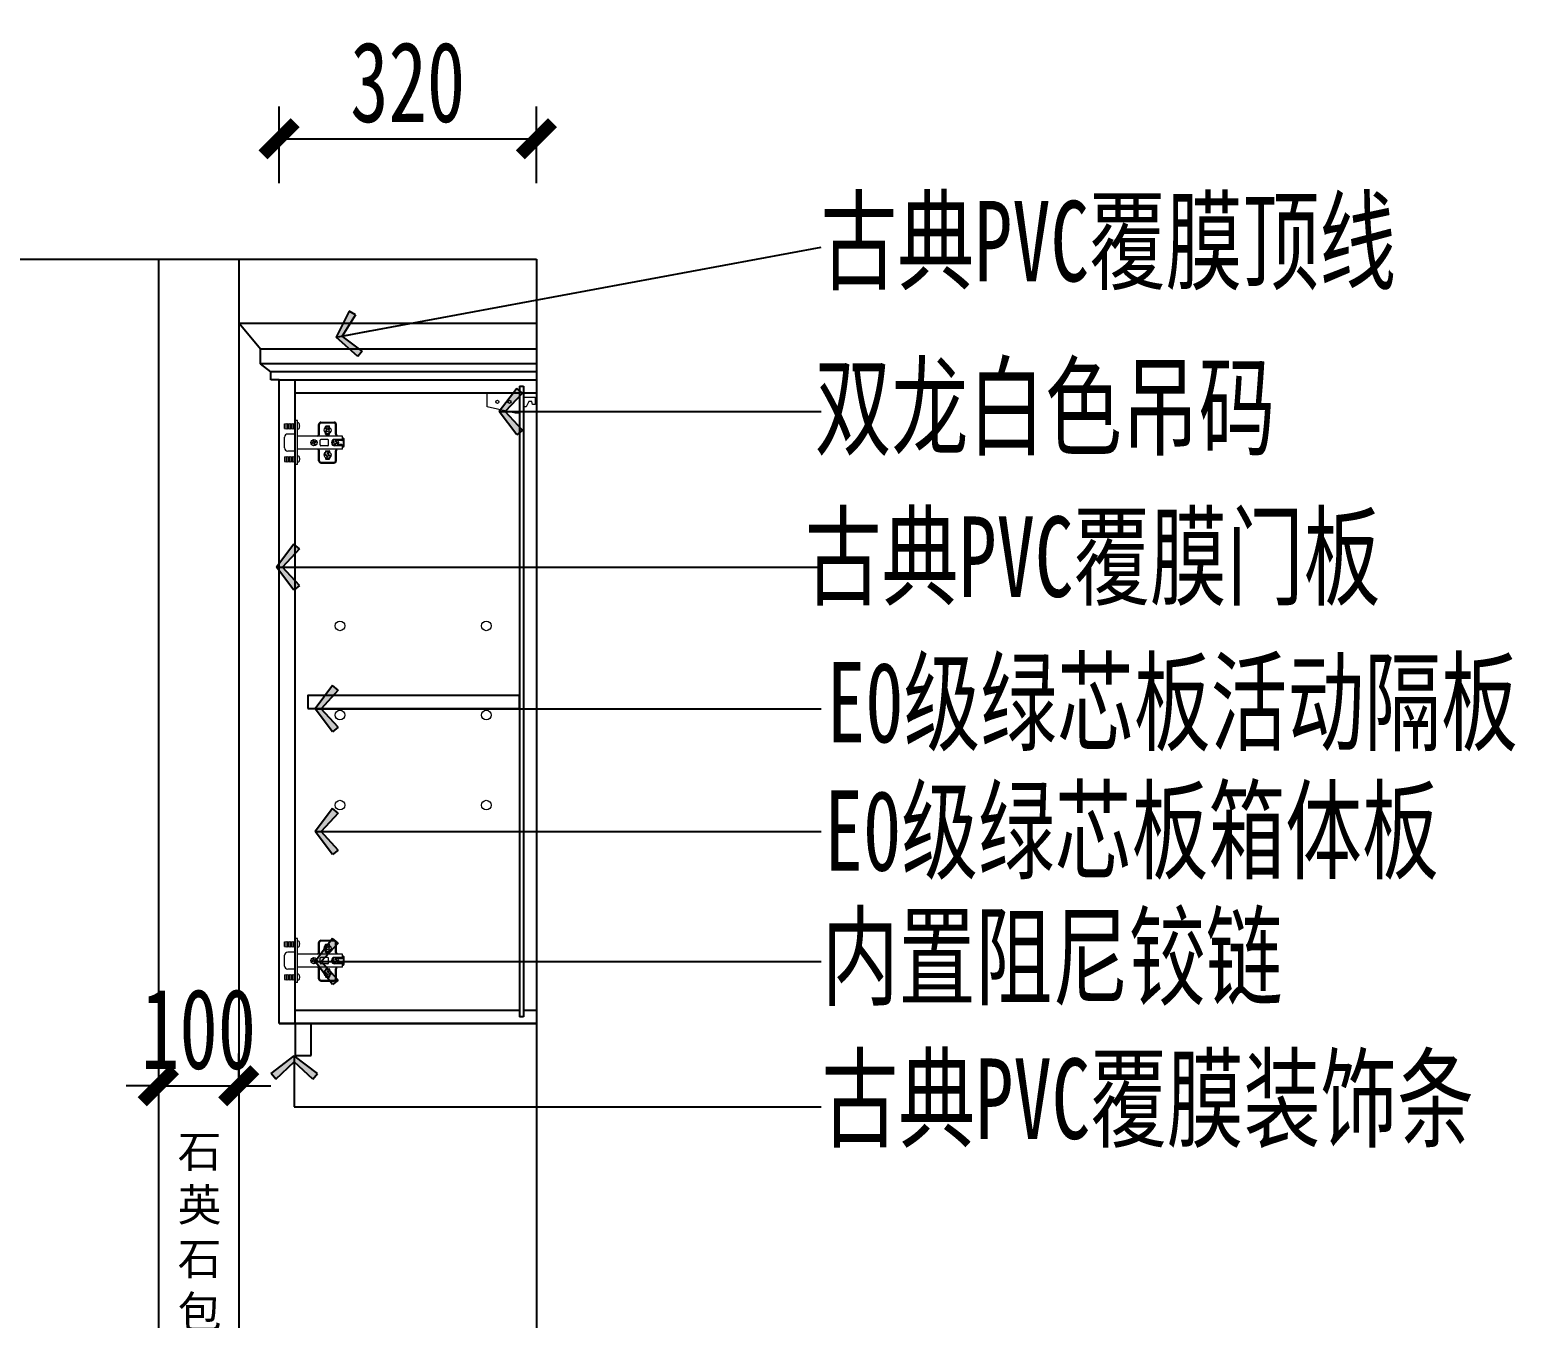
# Model space of a CAD drawing. Header units: millimetres. Extents: x 3104083 to 3173399, y -3165492 to -3044687.
# Drawn here: x 3115780 to 3117628, y -3160640 to -3159038 of the extents above; entities that cross this region are included whole.
import ezdxf

# ---------------------------------------------------------------- set-up
doc = ezdxf.new("R2010")
doc.units = ezdxf.units.MM
doc.header["$LTSCALE"] = 500
doc.header["$MEASUREMENT"] = 0
doc.header["$PDMODE"] = 2
doc.layers.get('0').update_dxf_attribs({"linetype": 'CONTINUOUS'})
doc.layers.get('DEFPOINTS').update_dxf_attribs({"linetype": 'CONTINUOUS'})
for name, color, linetype in [('D-节点尺寸', 5, 'CONTINUOUS'), ('W-基础引线', 35, 'CONTINUOUS'), ('ZB_厨柜', 7, 'CONTINUOUS'), ('柜体', 2, 'CONTINUOUS')]:
    doc.layers.add(name, color=color, linetype=linetype)
doc.layers.add('五金辅助件', color=25, linetype='CONTINUOUS', lineweight=13)
doc.layers.add('墙体', color=6, linetype='CONTINUOUS', lineweight=25)
doc.styles.add('DIM', font='SimSun.ttf', dxfattribs={"width": 0.7})
doc.styles.add('ZB_宋体', font='SimSun.ttf', dxfattribs={"height": 80})
doc.dimstyles.new('40', dxfattribs={"dimscale": 40, "dimtxt": 2.5, "dimasz": 1, "dimexe": 1, "dimexo": 1, "dimgap": 0.5, "dimtad": 1, "dimdec": 0, "dimzin": 0, "dimdsep": 46, "dimtxsty": 'DIM', "dimblk": 'ARCHTICK', "dimcen": 0, "dimclrd": 5, "dimclre": 5, "dimclrt": 35, "dimadec": 0, "dimazin": 0, "dimtfac": 0.5, "dimtdec": 0, "dimtix": 1, "dimtmove": 2, "dimatfit": 2, "dimldrblk": 'A', "dimfxl": 0, "dimtolj": 1, "dimtzin": 0, "dimlwd": -1, "dimlwe": -1, "dimarcsym": 0})
doc.dimstyles.new('基础引线', dxfattribs={"dimtxt": 3, "dimasz": 0.7, "dimexe": 2, "dimexo": 6, "dimgap": 1, "dimtad": 1, "dimdec": 0, "dimdsep": 46, "dimtxsty": 'Standard', "dimblk1": 'A', "dimblk2": 'A', "dimsah": 1, "dimcen": 3, "dimdle": 200, "dimclrd": 256, "dimclre": 256, "dimclrt": 2, "dimadec": 0, "dimazin": 0, "dimtfac": 1, "dimtdec": 0, "dimtix": 1, "dimtmove": 1, "dimatfit": 3, "dimldrblk": 'A', "dimfxl": 0, "dimtvp": 1, "dimtolj": 1, "dimtzin": 0, "dimarcsym": 0})

# ---------------------------------------------------------------- blocks, each defined once
blk = doc.blocks.new('_ArchTick')
at = {"color": 0, "linetype": 'ByBlock', "const_width": 0.4}
blk.add_lwpolyline([(-0.5, -0.5), (0.5, 0.5)], dxfattribs=at)
blk = doc.blocks.new('*D1920')
at = {"layer": 'D-节点尺寸', "color": 5, "ltscale": 100}
for p, q in [((3116090.5, -3159229.1), (3116090.5, -3159134)), ((3116410.5, -3159229.1), (3116410.5, -3159134)), ((3116090.5, -3159174), (3116410.5, -3159174))]:
    blk.add_line(p, q, dxfattribs=at)
at = {"layer": 'DEFPOINTS', "color": 0, "ltscale": 100}
for p in [(3116410.5, -3159174), (3116090.5, -3159269.1), (3116410.5, -3159269.1)]:
    blk.add_point(p, dxfattribs=at)
at = {"layer": 'D-节点尺寸', "color": 5, "ltscale": 100, "xscale": 40, "yscale": 40, "zscale": 40, "rotation": 180}
blk.add_blockref('_ArchTick', (3116090.5, -3159174), dxfattribs=at)
at = {"layer": 'D-节点尺寸', "color": 5, "ltscale": 100, "xscale": 40, "yscale": 40, "zscale": 40}
blk.add_blockref('_ArchTick', (3116410.5, -3159174), dxfattribs=at)
at = {"layer": 'D-节点尺寸', "color": 35, "ltscale": 100, "insert": (3116250.5, -3159104), "char_height": 100, "attachment_point": 5, "style": 'DIM'}
blk.add_mtext('\\A1;320', dxfattribs=at)
blk = doc.blocks.new('A')
for p, q in [((-1.435, 1.148), (-1.09, 1.437)), ((-1.09, 1.437), (0, 0)), ((-1.435, 1.148), (-0.369, 0)), ((-0.369, 0), (-2.127, 0)), ((-1.435, -1.148), (-0.369, 0)), ((-1.09, -1.437), (0, 0)), ((-1.435, -1.148), (-1.09, -1.437))]:
    blk.add_line(p, q)
for points in [[(-1.435, 1.148), (-1.09, 1.437), (-0.369, 0), (0, 0)], [(-1.435, -1.148), (-1.09, -1.437), (-0.369, 0), (0, 0)]]:
    blk.add_solid(points)
blk = doc.blocks.new('*D1948')
at = {"layer": 'D-节点尺寸', "color": 5, "ltscale": 100}
for p, q in [((3116040.5, -3160351.1), (3116040.5, -3160311.1)), ((3115940.5, -3160351.1), (3115900.5, -3160351.1)), ((3115940.5, -3160351.1), (3115940.5, -3160391.1)), ((3115940.5, -3160351.1), (3116040.5, -3160351.1)), ((3116040.5, -3160351.1), (3116080.5, -3160351.1))]:
    blk.add_line(p, q, dxfattribs=at)
at = {"layer": 'DEFPOINTS', "color": 0, "ltscale": 100}
for p in [(3115940.5, -3160351.1), (3116040.5, -3160351.1, 0), (3116040.5, -3160351.1)]:
    blk.add_point(p, dxfattribs=at)
at = {"layer": 'D-节点尺寸', "color": 5, "ltscale": 100, "xscale": 40, "yscale": 40, "zscale": 40}
blk.add_blockref('_ArchTick', (3115940.5, -3160351.1), dxfattribs=at)
at = {"layer": 'D-节点尺寸', "color": 5, "ltscale": 100, "xscale": 40, "yscale": 40, "zscale": 40, "rotation": 180}
blk.add_blockref('_ArchTick', (3116040.5, -3160351.1), dxfattribs=at)
at = {"layer": 'D-节点尺寸', "color": 35, "ltscale": 100, "insert": (3115990.5, -3160281.1), "char_height": 100, "attachment_point": 5, "style": 'DIM'}
blk.add_mtext('\\A1;100', dxfattribs=at)

msp = doc.modelspace()

# ---------------------------------------------------------------- linework, layer by layer
at = {"layer": '五金辅助件'}
for p, q in [((3116349.309, -3159507.012), (3116349.309, -3159489.657)), ((3116394.489, -3159495.156), (3116408.867, -3159495.156)), ((3116408.867, -3159495.156), (3116408.867, -3159504.219)), ((3116384.072, -3159515.058), (3116349.309, -3159507.012)), ((3116389.489, -3159515.058), (3116384.072, -3159515.058)), ((3116397.718, -3159507.093), (3116394.489, -3159507.093)), ((3116400.947, -3159500.597), (3116397.718, -3159507.093)), ((3116404.703, -3159500.597), (3116400.947, -3159500.597)), ((3116405.644, -3159504.219), (3116404.703, -3159500.597)), ((3116408.867, -3159504.219), (3116405.644, -3159504.219)), ((3116097.427, -3159528.219), (3116099.347, -3159527.739)), ((3116097.427, -3159533.979), (3116097.427, -3159528.219)), ((3116097.427, -3159533.979), (3116099.347, -3159534.459)), ((3116099.347, -3159528.219), (3116101.267, -3159527.739)), ((3116099.347, -3159534.459), (3116099.347, -3159527.739)), ((3116099.347, -3159533.979), (3116101.267, -3159534.459)), ((3116101.267, -3159528.219), (3116103.187, -3159527.739)), ((3116101.267, -3159534.459), (3116101.267, -3159527.739)), ((3116101.267, -3159533.979), (3116103.187, -3159534.459)), ((3116103.187, -3159528.219), (3116105.107, -3159527.739)), ((3116103.187, -3159534.459), (3116103.187, -3159527.739)), ((3116103.187, -3159533.979), (3116105.107, -3159534.459)), ((3116105.107, -3159528.219), (3116107.027, -3159527.739)), ((3116105.107, -3159534.459), (3116105.107, -3159527.739)), ((3116105.107, -3159533.979), (3116107.027, -3159534.459)), ((3116107.027, -3159528.219), (3116108.947, -3159527.739)), ((3116107.027, -3159534.459), (3116107.027, -3159527.739)), ((3116107.027, -3159533.979), (3116108.947, -3159534.459)), ((3116108.947, -3159534.459), (3116108.947, -3159527.739)), ((3116108.947, -3159528.219), (3116110.489, -3159527.833)), ((3116108.947, -3159533.979), (3116110.489, -3159534.364)), ((3116113.369, -3159524.297), (3116110.489, -3159524.297)), ((3116113.369, -3159579.017), (3116113.369, -3159524.297)), ((3116114.809, -3159527.259), (3116113.369, -3159527.259)), ((3116114.809, -3159534.939), (3116113.369, -3159534.939)), ((3116116.249, -3159530.619), (3116115.759, -3159530.619)), ((3116115.759, -3159531.579), (3116115.759, -3159530.619)), ((3116116.249, -3159531.579), (3116115.759, -3159531.579)), ((3116139.769, -3159541.577), (3116139.769, -3159529.097)), ((3116140.729, -3159541.577), (3116140.729, -3159529.097)), ((3116142.649, -3159526.217), (3116158.969, -3159526.217)), ((3116142.649, -3159527.177), (3116158.969, -3159527.177)), ((3116148.409, -3159532.705), (3116148.409, -3159531.497)), ((3116149.552, -3159533.866), (3116148.492, -3159534.841)), ((3116148.492, -3159534.841), (3116149.792, -3159536.254)), ((3116148.889, -3159531.017), (3116152.729, -3159531.017)), ((3116149.552, -3159533.866), (3116150.852, -3159535.28)), ((3116153.457, -3159532.884), (3116150.852, -3159535.28)), ((3116154.432, -3159533.944), (3116151.826, -3159536.34)), ((3116153.209, -3159532.705), (3116153.209, -3159531.497)), ((3116160.889, -3159541.354), (3116160.889, -3159529.097)), ((3116161.849, -3159541.354), (3116161.849, -3159529.097)), ((3116097.427, -3159558.377), (3116097.427, -3159544.937)), ((3116110.489, -3159541.097), (3116101.267, -3159541.097)), ((3116169.405, -3159543.497), (3116113.369, -3159543.497)), ((3116132.819, -3159551.526), (3116130.105, -3159552.489)), ((3116133.14, -3159552.43), (3116130.426, -3159553.393)), ((3116132.148, -3159548.199), (3116133.111, -3159550.913)), ((3116133.053, -3159547.878), (3116134.016, -3159550.592)), ((3116133.753, -3159552.722), (3116134.716, -3159555.436)), ((3116137.343, -3159549.921), (3116134.629, -3159550.884)), ((3116134.658, -3159552.401), (3116135.621, -3159555.115)), ((3116137.664, -3159550.825), (3116134.95, -3159551.788)), ((3116141.565, -3159554.537), (3116141.565, -3159548.777)), ((3116151.165, -3159547.817), (3116142.525, -3159547.817)), ((3116149.792, -3159536.254), (3116147.186, -3159538.65)), ((3116150.766, -3159537.314), (3116148.161, -3159539.71)), ((3116148.409, -3159541.097), (3116148.409, -3159539.889)), ((3116148.889, -3159541.577), (3116152.729, -3159541.577)), ((3116150.766, -3159537.314), (3116152.066, -3159538.728)), ((3116151.826, -3159536.34), (3116153.126, -3159537.753)), ((3116153.126, -3159537.753), (3116152.066, -3159538.728)), ((3116152.125, -3159554.537), (3116152.125, -3159548.777)), ((3116153.209, -3159541.097), (3116153.209, -3159539.889)), ((3116155.965, -3159552.137), (3116155.965, -3159551.177)), ((3116156.765, -3159551.499), (3116159.806, -3159552.198)), ((3116157.088, -3159550.095), (3116160.129, -3159550.794)), ((3116159.806, -3159552.198), (3116159.376, -3159554.069)), ((3116169.405, -3159547.817), (3116159.805, -3159547.817)), ((3116160.559, -3159548.923), (3116160.129, -3159550.794)), ((3116160.559, -3159548.923), (3116161.962, -3159549.245)), ((3116161.21, -3159552.52), (3116160.78, -3159554.391)), ((3116161.21, -3159552.52), (3116164.25, -3159553.219)), ((3116161.962, -3159549.245), (3116161.532, -3159551.117)), ((3116161.532, -3159551.117), (3116164.573, -3159551.815)), ((3116168.445, -3159549.257), (3116163.667, -3159549.257)), ((3116168.445, -3159554.057), (3116163.667, -3159554.057)), ((3116169.405, -3159548.297), (3116169.405, -3159543.497)), ((3116170.765, -3159546.172), (3116169.405, -3159545.764)), ((3116169.805, -3159546.886), (3116169.405, -3159546.766)), ((3116170.489, -3159555.508), (3116170.489, -3159547.806)), ((3116171.449, -3159556.223), (3116171.449, -3159547.091)), ((3116097.427, -3159569.335), (3116099.347, -3159568.855)), ((3116097.427, -3159569.335), (3116097.427, -3159575.095)), ((3116099.347, -3159568.855), (3116099.347, -3159575.575)), ((3116099.347, -3159569.335), (3116101.267, -3159568.855)), ((3116110.489, -3159562.217), (3116101.267, -3159562.217)), ((3116101.267, -3159568.855), (3116101.267, -3159575.575)), ((3116101.267, -3159569.335), (3116103.187, -3159568.855)), ((3116103.187, -3159568.855), (3116103.187, -3159575.575)), ((3116103.187, -3159569.335), (3116105.107, -3159568.855)), ((3116105.107, -3159568.855), (3116105.107, -3159575.575)), ((3116105.107, -3159569.335), (3116107.027, -3159568.855)), ((3116107.027, -3159568.855), (3116107.027, -3159575.575)), ((3116107.027, -3159569.335), (3116108.947, -3159568.855)), ((3116108.947, -3159568.855), (3116108.947, -3159575.575)), ((3116108.947, -3159569.335), (3116110.489, -3159568.95)), ((3116169.405, -3159559.817), (3116113.369, -3159559.817)), ((3116114.809, -3159568.375), (3116113.369, -3159568.375)), ((3116115.759, -3159571.735), (3116115.759, -3159572.695)), ((3116116.249, -3159571.735), (3116115.759, -3159571.735)), ((3116139.769, -3159574.217), (3116139.769, -3159561.737)), ((3116140.729, -3159574.217), (3116140.729, -3159561.737)), ((3116151.165, -3159555.497), (3116142.525, -3159555.497)), ((3116146.496, -3159566.765), (3116149.946, -3159567.558)), ((3116146.819, -3159565.361), (3116150.268, -3159566.154)), ((3116148.409, -3159562.217), (3116148.409, -3159563.425)), ((3116148.409, -3159570.609), (3116148.409, -3159571.817)), ((3116148.889, -3159561.737), (3116152.729, -3159561.737)), ((3116148.889, -3159572.297), (3116152.729, -3159572.297)), ((3116149.946, -3159567.558), (3116149.516, -3159569.429)), ((3116149.516, -3159569.429), (3116150.919, -3159569.751)), ((3116150.698, -3159564.283), (3116150.268, -3159566.154)), ((3116150.698, -3159564.283), (3116152.102, -3159564.605)), ((3116151.349, -3159567.88), (3116150.919, -3159569.751)), ((3116151.349, -3159567.88), (3116154.799, -3159568.673)), ((3116152.102, -3159564.605), (3116151.672, -3159566.477)), ((3116151.672, -3159566.477), (3116155.122, -3159567.269)), ((3116153.209, -3159562.217), (3116153.209, -3159563.425)), ((3116153.209, -3159570.609), (3116153.209, -3159571.817)), ((3116159.376, -3159554.069), (3116160.78, -3159554.391)), ((3116169.405, -3159555.497), (3116159.805, -3159555.497)), ((3116160.889, -3159574.217), (3116160.889, -3159561.96)), ((3116161.849, -3159574.217), (3116161.849, -3159561.96)), ((3116169.405, -3159559.817), (3116169.405, -3159555.017)), ((3116169.405, -3159556.548), (3116169.805, -3159556.428)), ((3116169.405, -3159557.55), (3116170.765, -3159557.142)), ((3116097.427, -3159575.095), (3116099.347, -3159575.575)), ((3116099.347, -3159575.095), (3116101.267, -3159575.575)), ((3116101.267, -3159575.095), (3116103.187, -3159575.575)), ((3116103.187, -3159575.095), (3116105.107, -3159575.575)), ((3116105.107, -3159575.095), (3116107.027, -3159575.575)), ((3116107.027, -3159575.095), (3116108.947, -3159575.575)), ((3116108.947, -3159575.095), (3116110.489, -3159575.481)), ((3116113.369, -3159579.017), (3116110.489, -3159579.017)), ((3116114.809, -3159576.055), (3116113.369, -3159576.055)), ((3116116.249, -3159572.695), (3116115.759, -3159572.695)), ((3116142.649, -3159576.137), (3116158.969, -3159576.137)), ((3116142.649, -3159577.097), (3116158.969, -3159577.097)), ((3116097.427, -3160172.219), (3116099.347, -3160171.739)), ((3116097.427, -3160177.979), (3116097.427, -3160172.219)), ((3116097.427, -3160177.979), (3116099.347, -3160178.459)), ((3116099.347, -3160172.219), (3116101.267, -3160171.739)), ((3116099.347, -3160178.459), (3116099.347, -3160171.739)), ((3116099.347, -3160177.979), (3116101.267, -3160178.459)), ((3116101.267, -3160172.219), (3116103.187, -3160171.739)), ((3116101.267, -3160178.459), (3116101.267, -3160171.739)), ((3116101.267, -3160177.979), (3116103.187, -3160178.459)), ((3116103.187, -3160172.219), (3116105.107, -3160171.739)), ((3116103.187, -3160178.459), (3116103.187, -3160171.739)), ((3116103.187, -3160177.979), (3116105.107, -3160178.459)), ((3116105.107, -3160172.219), (3116107.027, -3160171.739)), ((3116105.107, -3160178.459), (3116105.107, -3160171.739)), ((3116105.107, -3160177.979), (3116107.027, -3160178.459)), ((3116107.027, -3160172.219), (3116108.947, -3160171.739)), ((3116107.027, -3160178.459), (3116107.027, -3160171.739)), ((3116107.027, -3160177.979), (3116108.947, -3160178.459)), ((3116108.947, -3160178.459), (3116108.947, -3160171.739)), ((3116108.947, -3160172.219), (3116110.489, -3160171.833)), ((3116108.947, -3160177.979), (3116110.489, -3160178.364)), ((3116113.369, -3160168.297), (3116110.489, -3160168.297)), ((3116113.369, -3160223.017), (3116113.369, -3160168.297)), ((3116114.809, -3160171.259), (3116113.369, -3160171.259)), ((3116114.809, -3160178.939), (3116113.369, -3160178.939)), ((3116116.249, -3160174.619), (3116115.759, -3160174.619)), ((3116115.759, -3160175.579), (3116115.759, -3160174.619)), ((3116116.249, -3160175.579), (3116115.759, -3160175.579)), ((3116139.769, -3160185.577), (3116139.769, -3160173.097)), ((3116140.729, -3160185.577), (3116140.729, -3160173.097)), ((3116142.649, -3160170.217), (3116158.969, -3160170.217)), ((3116142.649, -3160171.177), (3116158.969, -3160171.177)), ((3116149.792, -3160180.254), (3116147.186, -3160182.65)), ((3116150.766, -3160181.314), (3116148.161, -3160183.71)), ((3116148.409, -3160176.705), (3116148.409, -3160175.497)), ((3116149.552, -3160177.866), (3116148.492, -3160178.841)), ((3116148.492, -3160178.841), (3116149.792, -3160180.254)), ((3116148.889, -3160175.017), (3116152.729, -3160175.017)), ((3116149.552, -3160177.866), (3116150.852, -3160179.28)), ((3116150.766, -3160181.314), (3116152.066, -3160182.728)), ((3116153.457, -3160176.884), (3116150.852, -3160179.28)), ((3116154.432, -3160177.944), (3116151.826, -3160180.34)), ((3116151.826, -3160180.34), (3116153.126, -3160181.753)), ((3116153.126, -3160181.753), (3116152.066, -3160182.728)), ((3116153.209, -3160176.705), (3116153.209, -3160175.497)), ((3116160.889, -3160185.354), (3116160.889, -3160173.097)), ((3116161.849, -3160185.354), (3116161.849, -3160173.097)), ((3116097.427, -3160202.377), (3116097.427, -3160188.937)), ((3116110.489, -3160185.097), (3116101.267, -3160185.097)), ((3116169.405, -3160187.497), (3116113.369, -3160187.497)), ((3116132.819, -3160195.526), (3116130.105, -3160196.489)), ((3116133.14, -3160196.43), (3116130.426, -3160197.393)), ((3116132.148, -3160192.199), (3116133.111, -3160194.913)), ((3116133.053, -3160191.878), (3116134.016, -3160194.592)), ((3116133.753, -3160196.722), (3116134.716, -3160199.436)), ((3116137.343, -3160193.921), (3116134.629, -3160194.884)), ((3116134.658, -3160196.401), (3116135.621, -3160199.115)), ((3116137.664, -3160194.825), (3116134.95, -3160195.788)), ((3116141.565, -3160198.537), (3116141.565, -3160192.777)), ((3116151.165, -3160191.817), (3116142.525, -3160191.817)), ((3116151.165, -3160199.497), (3116142.525, -3160199.497)), ((3116148.409, -3160185.097), (3116148.409, -3160183.889)), ((3116148.889, -3160185.577), (3116152.729, -3160185.577)), ((3116152.125, -3160198.537), (3116152.125, -3160192.777)), ((3116153.209, -3160185.097), (3116153.209, -3160183.889)), ((3116155.965, -3160196.137), (3116155.965, -3160195.177)), ((3116156.765, -3160195.499), (3116159.806, -3160196.198)), ((3116157.088, -3160194.095), (3116160.129, -3160194.794)), ((3116159.806, -3160196.198), (3116159.376, -3160198.069)), ((3116159.376, -3160198.069), (3116160.78, -3160198.391)), ((3116169.405, -3160191.817), (3116159.805, -3160191.817)), ((3116169.405, -3160199.497), (3116159.805, -3160199.497)), ((3116160.559, -3160192.923), (3116160.129, -3160194.794)), ((3116160.559, -3160192.923), (3116161.962, -3160193.245)), ((3116161.21, -3160196.52), (3116160.78, -3160198.391)), ((3116161.21, -3160196.52), (3116164.25, -3160197.219)), ((3116161.962, -3160193.245), (3116161.532, -3160195.117)), ((3116161.532, -3160195.117), (3116164.573, -3160195.815)), ((3116168.445, -3160193.257), (3116163.667, -3160193.257)), ((3116168.445, -3160198.057), (3116163.667, -3160198.057)), ((3116169.405, -3160192.297), (3116169.405, -3160187.497)), ((3116170.765, -3160190.172), (3116169.405, -3160189.764)), ((3116169.805, -3160190.886), (3116169.405, -3160190.766)), ((3116169.405, -3160203.817), (3116169.405, -3160199.017)), ((3116169.405, -3160200.548), (3116169.805, -3160200.428)), ((3116170.489, -3160199.508), (3116170.489, -3160191.806)), ((3116171.449, -3160200.223), (3116171.449, -3160191.091)), ((3116097.427, -3160213.335), (3116099.347, -3160212.855)), ((3116097.427, -3160213.335), (3116097.427, -3160219.095)), ((3116099.347, -3160212.855), (3116099.347, -3160219.575)), ((3116099.347, -3160213.335), (3116101.267, -3160212.855)), ((3116110.489, -3160206.217), (3116101.267, -3160206.217)), ((3116101.267, -3160212.855), (3116101.267, -3160219.575)), ((3116101.267, -3160213.335), (3116103.187, -3160212.855)), ((3116103.187, -3160212.855), (3116103.187, -3160219.575)), ((3116103.187, -3160213.335), (3116105.107, -3160212.855)), ((3116105.107, -3160212.855), (3116105.107, -3160219.575)), ((3116105.107, -3160213.335), (3116107.027, -3160212.855)), ((3116107.027, -3160212.855), (3116107.027, -3160219.575)), ((3116107.027, -3160213.335), (3116108.947, -3160212.855)), ((3116108.947, -3160212.855), (3116108.947, -3160219.575)), ((3116108.947, -3160213.335), (3116110.489, -3160212.95)), ((3116169.405, -3160203.817), (3116113.369, -3160203.817)), ((3116114.809, -3160212.375), (3116113.369, -3160212.375)), ((3116115.759, -3160215.735), (3116115.759, -3160216.695)), ((3116116.249, -3160215.735), (3116115.759, -3160215.735)), ((3116116.249, -3160216.695), (3116115.759, -3160216.695)), ((3116139.769, -3160218.217), (3116139.769, -3160205.737)), ((3116140.729, -3160218.217), (3116140.729, -3160205.737)), ((3116146.496, -3160210.765), (3116149.946, -3160211.558)), ((3116146.819, -3160209.361), (3116150.268, -3160210.154)), ((3116148.409, -3160206.217), (3116148.409, -3160207.425)), ((3116148.409, -3160214.609), (3116148.409, -3160215.817)), ((3116148.889, -3160205.737), (3116152.729, -3160205.737)), ((3116148.889, -3160216.297), (3116152.729, -3160216.297)), ((3116149.946, -3160211.558), (3116149.516, -3160213.429)), ((3116149.516, -3160213.429), (3116150.919, -3160213.751)), ((3116150.698, -3160208.283), (3116150.268, -3160210.154)), ((3116150.698, -3160208.283), (3116152.102, -3160208.605)), ((3116151.349, -3160211.88), (3116150.919, -3160213.751)), ((3116151.349, -3160211.88), (3116154.799, -3160212.673)), ((3116152.102, -3160208.605), (3116151.672, -3160210.477)), ((3116151.672, -3160210.477), (3116155.122, -3160211.269)), ((3116153.209, -3160206.217), (3116153.209, -3160207.425)), ((3116153.209, -3160214.609), (3116153.209, -3160215.817)), ((3116160.889, -3160218.217), (3116160.889, -3160205.96)), ((3116161.849, -3160218.217), (3116161.849, -3160205.96)), ((3116169.405, -3160201.55), (3116170.765, -3160201.142)), ((3116097.427, -3160219.095), (3116099.347, -3160219.575)), ((3116099.347, -3160219.095), (3116101.267, -3160219.575)), ((3116101.267, -3160219.095), (3116103.187, -3160219.575)), ((3116103.187, -3160219.095), (3116105.107, -3160219.575)), ((3116105.107, -3160219.095), (3116107.027, -3160219.575)), ((3116107.027, -3160219.095), (3116108.947, -3160219.575)), ((3116108.947, -3160219.095), (3116110.489, -3160219.481)), ((3116113.369, -3160223.017), (3116110.489, -3160223.017)), ((3116114.809, -3160220.055), (3116113.369, -3160220.055)), ((3116142.649, -3160220.137), (3116158.969, -3160220.137)), ((3116142.649, -3160221.097), (3116158.969, -3160221.097))]:
    msp.add_line(p, q, dxfattribs=at)
for centre, radius in [((3116361.999, -3159500.945), 1.947), ((3116377.003, -3159500.945), 1.947), ((3116150.809, -3159536.297), 4.32), ((3116133.885, -3159551.657), 3.84), ((3116160.669, -3159551.657), 3.84), ((3116150.809, -3159567.017), 4.32), ((3116166.301, -3159779.492), 5.991), ((3116348.181, -3159779.492), 5.991), ((3116166.301, -3159890.431), 5.991), ((3116348.181, -3159890.431), 5.991), ((3116166.301, -3160002.371), 5.991), ((3116348.181, -3160002.371), 5.991), ((3116150.809, -3160180.297), 4.32), ((3116133.885, -3160195.657), 3.84), ((3116160.669, -3160195.657), 3.84), ((3116150.809, -3160211.017), 4.32)]:
    msp.add_circle(centre, radius, dxfattribs=at)
for centre, radius, start, end in [((3116110.409, -3159531.099), 5.84, 4.714561, 41.11209), ((3116110.409, -3159531.099), 5.84, 318.88791, 355.285439), ((3116142.649, -3159529.097), 2.88, 90, 180), ((3116142.649, -3159529.097), 1.92, 90, 180), ((3116148.889, -3159531.497), 0.48, 90, 180), ((3116150.809, -3159536.297), 2.869, 28.062168, 57.131999), ((3116152.729, -3159531.497), 0.48, 0, 90), ((3116158.969, -3159529.097), 2.88, 0, 90), ((3116158.969, -3159529.097), 1.92, 0, 90), ((3116101.267, -3159544.937), 3.84, 90, 180), ((3116132.659, -3159551.073), 0.48, 289.535564, 19.535564), ((3116133.301, -3159552.883), 0.48, 19.535564, 109.535564), ((3116134.468, -3159550.431), 0.48, 199.535564, 289.535564), ((3116135.11, -3159552.241), 0.48, 109.535564, 199.535564), ((3116137.849, -3159541.577), 1.92, 270, 0), ((3116137.849, -3159541.577), 2.88, 318.189685, 0), ((3116142.525, -3159548.777), 0.96, 90, 180), ((3116150.809, -3159536.297), 2.869, 208.062168, 237.131999), ((3116148.889, -3159541.097), 0.48, 180, 270), ((3116151.165, -3159548.777), 0.96, 0, 90), ((3116152.729, -3159541.097), 0.48, 270, 0), ((3116159.42, -3159551.251), 3.456, 83.605432, 178.766418), ((3116159.42, -3159552.063), 3.456, 181.233582, 276.394568), ((3116160.669, -3159551.657), 2.73, 151.770495, 182.349246), ((3116164.729, -3159541.354), 3.84, 180, 213.919184), ((3116164.729, -3159541.354), 2.88, 180, 228.075907), ((3116160.669, -3159551.657), 2.73, 331.770495, 2.349246), ((3116168.445, -3159548.297), 0.96, 270, 0), ((3116168.445, -3159555.017), 0.96, 0, 90), ((3116169.529, -3159547.806), 0.96, 0, 73.300756), ((3116170.489, -3159547.091), 0.96, 0, 73.300756), ((3116101.267, -3159558.377), 3.84, 180, 270), ((3116110.409, -3159572.215), 5.84, 4.714561, 41.11209), ((3116137.849, -3159561.737), 1.92, 0, 90), ((3116137.849, -3159561.737), 2.88, 0, 41.810315), ((3116142.525, -3159554.537), 0.96, 180, 270), ((3116150.809, -3159567.017), 2.869, 152.524955, 181.594786), ((3116148.889, -3159562.217), 0.48, 90, 180), ((3116148.889, -3159571.817), 0.48, 180, 270), ((3116151.165, -3159554.537), 0.96, 270, 0), ((3116152.729, -3159562.217), 0.48, 0, 90), ((3116152.729, -3159571.817), 0.48, 270, 0), ((3116150.809, -3159567.017), 2.869, 332.524955, 1.594786), ((3116164.729, -3159561.96), 3.84, 146.080816, 180), ((3116164.729, -3159561.96), 2.88, 131.924093, 180), ((3116169.529, -3159555.508), 0.96, 286.699244, 0), ((3116170.489, -3159556.223), 0.96, 286.699244, 0), ((3116110.409, -3159572.215), 5.84, 318.88791, 355.285439), ((3116142.649, -3159574.217), 2.88, 180, 270), ((3116142.649, -3159574.217), 1.92, 180, 270), ((3116158.969, -3159574.217), 1.92, 270, 0), ((3116158.969, -3159574.217), 2.88, 270, 0), ((3116110.409, -3160175.099), 5.84, 4.714561, 41.11209), ((3116110.409, -3160175.099), 5.84, 318.88791, 355.285439), ((3116142.649, -3160173.097), 2.88, 90, 180), ((3116142.649, -3160173.097), 1.92, 90, 180), ((3116150.809, -3160180.297), 2.869, 208.062168, 237.131999), ((3116148.889, -3160175.497), 0.48, 90, 180), ((3116150.809, -3160180.297), 2.869, 28.062168, 57.131999), ((3116152.729, -3160175.497), 0.48, 0, 90), ((3116158.969, -3160173.097), 2.88, 0, 90), ((3116158.969, -3160173.097), 1.92, 0, 90), ((3116101.267, -3160188.937), 3.84, 90, 180), ((3116132.659, -3160195.073), 0.48, 289.535564, 19.535564), ((3116133.301, -3160196.883), 0.48, 19.535564, 109.535564), ((3116134.468, -3160194.431), 0.48, 199.535564, 289.535564), ((3116135.11, -3160196.241), 0.48, 109.535564, 199.535564), ((3116137.849, -3160185.577), 1.92, 270, 0), ((3116137.849, -3160185.577), 2.88, 318.189685, 0), ((3116142.525, -3160192.777), 0.96, 90, 180), ((3116142.525, -3160198.537), 0.96, 180, 270), ((3116148.889, -3160185.097), 0.48, 180, 270), ((3116151.165, -3160192.777), 0.96, 0, 90), ((3116151.165, -3160198.537), 0.96, 270, 0), ((3116152.729, -3160185.097), 0.48, 270, 0), ((3116159.42, -3160195.251), 3.456, 83.605432, 178.766418), ((3116159.42, -3160196.063), 3.456, 181.233582, 276.394568), ((3116160.669, -3160195.657), 2.73, 151.770495, 182.349246), ((3116164.729, -3160185.354), 3.84, 180, 213.919184), ((3116164.729, -3160185.354), 2.88, 180, 228.075907), ((3116160.669, -3160195.657), 2.73, 331.770495, 2.349246), ((3116168.445, -3160192.297), 0.96, 270, 0), ((3116168.445, -3160199.017), 0.96, 0, 90), ((3116169.529, -3160191.806), 0.96, 0, 73.300756), ((3116169.529, -3160199.508), 0.96, 286.699244, 0), ((3116170.489, -3160191.091), 0.96, 0, 73.300756), ((3116170.489, -3160200.223), 0.96, 286.699244, 0), ((3116101.267, -3160202.377), 3.84, 180, 270), ((3116110.409, -3160216.215), 5.84, 4.714561, 41.11209), ((3116110.409, -3160216.215), 5.84, 318.88791, 355.285439), ((3116137.849, -3160205.737), 1.92, 0, 90), ((3116142.649, -3160218.217), 2.88, 180, 270), ((3116137.849, -3160205.737), 2.88, 0, 41.810315), ((3116142.649, -3160218.217), 1.92, 180, 270), ((3116150.809, -3160211.017), 2.869, 152.524955, 181.594786), ((3116148.889, -3160206.217), 0.48, 90, 180), ((3116148.889, -3160215.817), 0.48, 180, 270), ((3116152.729, -3160206.217), 0.48, 0, 90), ((3116152.729, -3160215.817), 0.48, 270, 0), ((3116150.809, -3160211.017), 2.869, 332.524955, 1.594786), ((3116158.969, -3160218.217), 1.92, 270, 0), ((3116158.969, -3160218.217), 2.88, 270, 0), ((3116164.729, -3160205.96), 3.84, 146.080816, 180), ((3116164.729, -3160205.96), 2.88, 131.924093, 180)]:
    msp.add_arc(centre, radius, start, end, dxfattribs=at)
at = {"layer": '墙体'}
for p, q in [((3114040.489, -3159323.657), (3116410.489, -3159323.657)), ((3115940.489, -3159323.657), (3115940.489, -3160717.75)), ((3116040.489, -3159323.657, 0), (3116040.489, -3160739.067, 0)), ((3116410.489, -3159323.657), (3116410.489, -3161773.657))]:
    msp.add_line(p, q, dxfattribs=at)
at = {"layer": '柜体'}
for p, q in [((3116410.489, -3159403.657), (3116040.984, -3159403.657)), ((3116067.249, -3159435.355), (3116040.984, -3159403.657)), ((3116410.489, -3159435.355), (3116067.249, -3159435.355)), ((3116067.249, -3159453.657), (3116067.249, -3159435.355)), ((3116410.489, -3159453.657), (3116067.249, -3159453.657)), ((3116080.489, -3159463.657), (3116067.249, -3159453.657)), ((3116410.489, -3159463.657), (3116080.489, -3159463.657)), ((3116080.489, -3159473.657), (3116080.489, -3159463.657)), ((3116090.489, -3159473.657), (3116080.489, -3159473.657)), ((3116090.489, -3160273.657), (3116090.489, -3159473.657)), ((3116090.489, -3160273.657), (3116090.489, -3159473.657)), ((3116090.489, -3159473.657), (3116410.489, -3159473.657)), ((3116110.489, -3160273.657), (3116110.489, -3159473.657)), ((3116410.489, -3159473.657), (3116410.489, -3160273.657)), ((3116110.489, -3159489.657), (3116389.489, -3159489.657)), ((3116389.489, -3159481.657), (3116389.489, -3160265.657)), ((3116389.489, -3159481.657), (3116394.489, -3159481.657)), ((3116394.489, -3159481.657), (3116394.489, -3160265.657)), ((3116394.489, -3159489.657), (3116410.489, -3159489.657)), ((3116090.489, -3160273.657), (3116110.489, -3160273.657)), ((3116110.489, -3160273.657), (3116090.489, -3160273.657)), ((3116389.489, -3160257.657), (3116110.489, -3160257.657)), ((3116110.489, -3160273.657), (3116410.489, -3160273.657)), ((3116410.489, -3160273.657), (3116110.489, -3160273.657)), ((3116110.489, -3160273.657), (3116110.489, -3160313.657)), ((3116130.489, -3160313.657), (3116130.489, -3160273.657)), ((3116394.489, -3160265.657), (3116389.489, -3160265.657)), ((3116410.489, -3160257.657), (3116394.489, -3160257.657)), ((3116110.489, -3160313.657), (3116130.489, -3160313.657))]:
    msp.add_line(p, q, dxfattribs=at)
msp.add_lwpolyline([(3116126.119, -3159882.297), (3116389.489, -3159882.297), (3116389.489, -3159866.017), (3116126.119, -3159866.017)], close=True, dxfattribs=at)

# ---------------------------------------------------------------- texts
at = {"layer": 'D-节点尺寸', "color": 35, "ltscale": 100, "char_height": 100, "attachment_point": 5, "style": 'DIM'}
for s, width, insert in [('\\pi124.5;古典PVC覆膜顶线', 1008.04817, (3117059.312, -3159306.782)), ('\\pi237.58;双龙白色吊码', 961.39655, (3116924.188, -3159512.76)), ('\\pi123.82;古典PVC覆膜门板', 1143.25284, (3117040.192, -3159699.018)), ('E0级绿芯板活动隔板', 1341.58757, (3117201.296, -3159879.954)), ('E0级绿芯板箱体板', 1213.88002, (3117150.757, -3160039.47)), ('\\pi194.14;内置阻尼铰链', 1256.96712, (3116954.795, -3160196.276)), ('\\pi242.67;古典PVC覆膜装饰条', 1210.64454, (3117049.401, -3160373.025))]:
    msp.add_mtext_dynamic_manual_height_columns(s, width=width, gutter_width=400, heights=[0], dxfattribs=dict(at, insert=insert))
at = {"layer": 'ZB_厨柜', "color": 35, "insert": (3116018.946, -3160412.676), "char_height": 40, "width": 60.28649, "attachment_point": 3, "style": 'ZB_宋体'}
msp.add_mtext('{\\fSimSun|b0|i0|c134|p54;石英石包管}', dxfattribs=at)

# ---------------------------------------------------------------- dimensions: what is measured, and where the dimension line sits
at = {"layer": 'D-节点尺寸', "color": 251, "ltscale": 100}
dim = msp.add_linear_dim(base=(3116410.489, -3159174.045), p1=(3116090.489, -3159269.106), p2=(3116410.489, -3159269.106), angle=180, dimstyle='40', dxfattribs=at)
dim.commit()
dim.dimension.update_dxf_attribs({"geometry": '*D1920', "text_midpoint": (3116250.489, -3159104.045)})
dim = msp.add_linear_dim(base=(3116040.489, -3160351.067), p1=(3115940.489, -3160351.067), p2=(3116040.489, -3160351.067, 0), dimstyle='40', dxfattribs=at)
dim.commit()
dim.dimension.update_dxf_attribs({"geometry": '*D1948', "text_midpoint": (3115990.489, -3160281.067)})

# ---------------------------------------------------------------- leaders
at = {"layer": 'W-基础引线'}
for points in [[(3116161.672, -3159420.546), (3116764.436, -3159308.909)], [(3116364.371, -3159513.218), (3116764.436, -3159513.218)], [(3116087.28, -3159706.552), (3116764.436, -3159706.552)], [(3116135.346, -3159882.56), (3116764.436, -3159882.56)], [(3116135.346, -3160035.177), (3116764.436, -3160035.177)], [(3116135.346, -3160196.766), (3116764.436, -3160196.766)], [(3116109.421, -3160314.142), (3116109.421, -3160377.481), (3116764.436, -3160377.481)]]:
    msp.add_leader(points, dimstyle='基础引线', override={"dimasz": 20}, dxfattribs=at)

doc.saveas('drawing.dxf')
